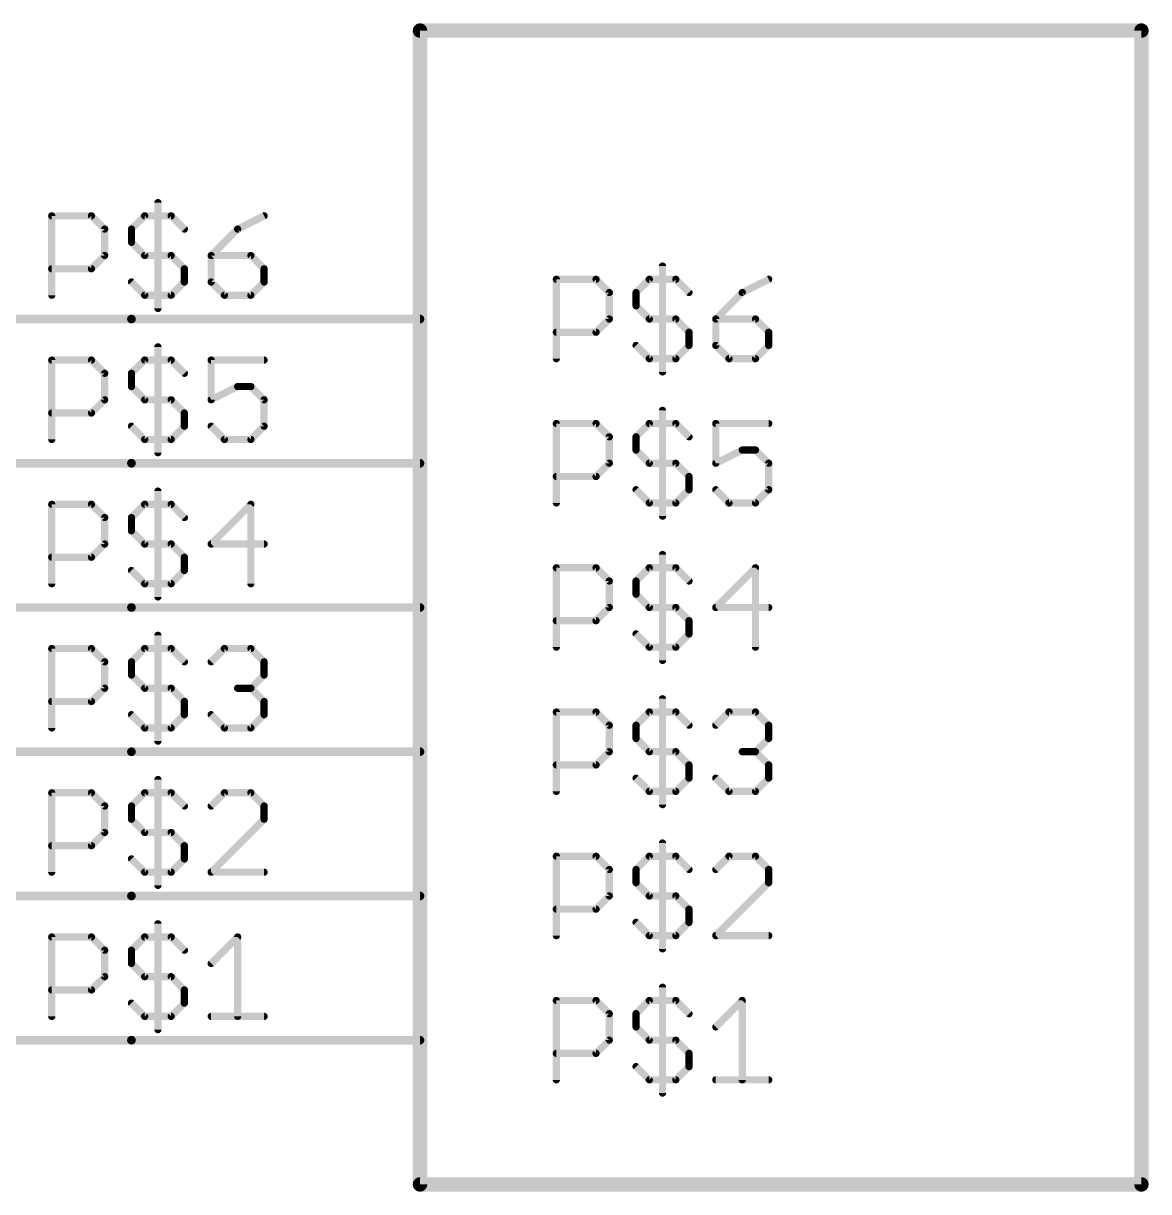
# Model space of a CAD drawing. Extents: x -31 to 132, y -11 to 79.
# Drawn here: x 112.4 to 132.21, y 45.59 to 66.17 of the extents above; entities that cross this region are included whole.
import ezdxf

# ---------------------------------------------------------------- set-up
doc = ezdxf.new("R2010")
doc.units = 0
for name, color, linetype in [('91', 82, 'CONTINUOUS'), ('94', 22, 'CONTINUOUS'), ('95', 253, 'CONTINUOUS')]:
    doc.layers.add(name, color=color, linetype=linetype)

msp = doc.modelspace()

# ---------------------------------------------------------------- linework, layer by layer
at = {"layer": '91', "const_width": 0.1524}
for points in [[(114.3, 60.96), (96.52, 60.96)], [(96.52, 58.42), (114.3, 58.42)], [(114.3, 55.88), (88.9, 55.88)], [(96.52, 53.34), (114.3, 53.34)], [(96.52, 50.8), (114.3, 50.8)], [(114.3, 48.26), (96.52, 48.26)]]:
    msp.add_lwpolyline(points, dxfattribs=at)
at = {"layer": '91', "const_width": 0.0762}
for points in [[(114.3, 60.9219, 1), (114.3, 60.9981)], [(114.3, 58.3819, 1), (114.3, 58.4581)], [(114.3, 55.8419, 1), (114.3, 55.9181)], [(114.3, 53.3019, 1), (114.3, 53.3781)], [(114.3, 50.7619, 1), (114.3, 50.8381)], [(114.3, 48.2219, 1), (114.3, 48.2981)]]:
    msp.add_lwpolyline(points, format="xyb", dxfattribs=at)
at = {"layer": '94'}
for points, const_width in [([(119.38, 45.72), (119.38, 66.04)], 0.254), ([(119.38, 66.04), (132.08, 66.04)], 0.254), ([(132.08, 66.04), (132.08, 45.72)], 0.254), ([(114.3, 60.96), (119.38, 60.96)], 0.1524), ([(114.3, 58.42), (119.38, 58.42)], 0.1524), ([(114.3, 55.88), (119.38, 55.88)], 0.1524), ([(114.3, 53.34), (119.38, 53.34)], 0.1524), ([(114.3, 50.8), (119.38, 50.8)], 0.1524), ([(114.3, 48.26), (119.38, 48.26)], 0.1524), ([(132.08, 45.72), (119.38, 45.72)], 0.254)]:
    msp.add_lwpolyline(points, dxfattribs=dict(at, const_width=const_width))
for points, const_width in [([(119.4435, 66.04, 1), (119.3165, 66.04)], 0.127), ([(119.38, 66.1035, 1), (119.38, 65.9765)], 0.127), ([(132.1435, 66.04, 1), (132.0165, 66.04)], 0.127), ([(132.08, 65.9765, 1), (132.08, 66.1035)], 0.127), ([(114.3, 60.9981, 1), (114.3, 60.9219)], 0.0762), ([(119.38, 60.9219, 1), (119.38, 60.9981)], 0.0762), ([(114.3, 58.4581, 1), (114.3, 58.3819)], 0.0762), ([(119.38, 58.3819, 1), (119.38, 58.4581)], 0.0762), ([(114.3, 55.9181, 1), (114.3, 55.8419)], 0.0762), ([(119.38, 55.8419, 1), (119.38, 55.9181)], 0.0762), ([(114.3, 53.3781, 1), (114.3, 53.3019)], 0.0762), ([(119.38, 53.3019, 1), (119.38, 53.3781)], 0.0762), ([(114.3, 50.8381, 1), (114.3, 50.7619)], 0.0762), ([(119.38, 50.7619, 1), (119.38, 50.8381)], 0.0762), ([(114.3, 48.2981, 1), (114.3, 48.2219)], 0.0762), ([(119.38, 48.2219, 1), (119.38, 48.2981)], 0.0762), ([(119.38, 45.7835, 1), (119.38, 45.6565)], 0.127), ([(119.3165, 45.72, 1), (119.4435, 45.72)], 0.127), ([(132.0165, 45.72, 1), (132.1435, 45.72)], 0.127), ([(132.08, 45.6565, 1), (132.08, 45.7835)], 0.127)]:
    msp.add_lwpolyline(points, format="xyb", dxfattribs=dict(at, const_width=const_width))
at = {"layer": '95', "const_width": 0.127}
for points in [[(114.7662, 63.0103), (114.7662, 61.1461)], [(112.8969, 61.3791), (112.8969, 62.7773)], [(112.8969, 62.7773), (113.596, 62.7773)], [(113.596, 62.7773), (113.829, 62.5443)], [(114.3001, 62.5443), (114.5332, 62.7773)], [(114.5332, 62.7773), (114.9992, 62.7773)], [(114.9992, 62.7773), (115.2323, 62.5443)], [(116.6355, 62.7773), (116.1695, 62.5443)], [(113.829, 62.5443), (113.829, 62.0782)], [(114.3001, 62.3112), (114.3001, 62.5443)], [(116.1695, 62.5443), (115.7034, 62.0782)], [(114.5332, 62.0782), (114.3001, 62.3112)], [(113.829, 62.0782), (113.596, 61.8452)], [(114.9992, 62.0782), (114.5332, 62.0782)], [(115.2323, 61.8452), (114.9992, 62.0782)], [(115.7034, 62.0782), (115.7034, 61.6121)], [(116.4025, 62.0782), (115.7034, 62.0782)], [(116.6355, 61.8452), (116.4025, 62.0782)], [(123.6496, 61.8927), (123.6496, 60.0285)], [(113.596, 61.8452), (112.8969, 61.8452)], [(115.2323, 61.6121), (115.2323, 61.8452)], [(116.6355, 61.6121), (116.6355, 61.8452)], [(121.7803, 60.2615), (121.7803, 61.6597)], [(121.7803, 61.6597), (122.4794, 61.6597)], [(122.4794, 61.6597), (122.7124, 61.4267)], [(123.1836, 61.4267), (123.4166, 61.6597)], [(123.4166, 61.6597), (123.8827, 61.6597)], [(123.8827, 61.6597), (124.1157, 61.4267)], [(125.519, 61.6597), (125.0529, 61.4267)], [(114.3001, 61.6121), (114.5332, 61.3791)], [(114.9992, 61.3791), (115.2323, 61.6121)], [(115.7034, 61.6121), (115.9365, 61.3791)], [(116.4025, 61.3791), (116.6355, 61.6121)], [(114.5332, 61.3791), (114.9992, 61.3791)], [(115.9365, 61.3791), (116.4025, 61.3791)], [(122.7124, 61.4267), (122.7124, 60.9606)], [(123.1836, 61.1936), (123.1836, 61.4267)], [(125.0529, 61.4267), (124.5869, 60.9606)], [(123.4166, 60.9606), (123.1836, 61.1936)], [(122.7124, 60.9606), (122.4794, 60.7276)], [(123.8827, 60.9606), (123.4166, 60.9606)], [(124.1157, 60.7276), (123.8827, 60.9606)], [(124.5869, 60.9606), (124.5869, 60.4945)], [(125.286, 60.9606), (124.5869, 60.9606)], [(125.519, 60.7276), (125.286, 60.9606)], [(122.4794, 60.7276), (121.7803, 60.7276)], [(124.1157, 60.4945), (124.1157, 60.7276)], [(125.519, 60.4945), (125.519, 60.7276)], [(114.7662, 60.4703), (114.7662, 58.6061)], [(123.1836, 60.4945), (123.4166, 60.2615)], [(123.8827, 60.2615), (124.1157, 60.4945)], [(124.5869, 60.4945), (124.8199, 60.2615)], [(125.286, 60.2615), (125.519, 60.4945)], [(112.8969, 58.8391), (112.8969, 60.2373)], [(112.8969, 60.2373), (113.596, 60.2373)], [(113.596, 60.2373), (113.829, 60.0043)], [(114.3001, 60.0043), (114.5332, 60.2373)], [(114.5332, 60.2373), (114.9992, 60.2373)], [(114.9992, 60.2373), (115.2323, 60.0043)], [(116.6355, 60.2373), (115.7034, 60.2373)], [(115.7034, 60.2373), (115.7034, 59.5382)], [(123.4166, 60.2615), (123.8827, 60.2615)], [(124.8199, 60.2615), (125.286, 60.2615)], [(113.829, 60.0043), (113.829, 59.5382)], [(114.3001, 59.7712), (114.3001, 60.0043)], [(114.5332, 59.5382), (114.3001, 59.7712)], [(115.7034, 59.5382), (116.1695, 59.7712)], [(116.1695, 59.7712), (116.4025, 59.7712)], [(116.4025, 59.7712), (116.6355, 59.5382)], [(113.829, 59.5382), (113.596, 59.3052)], [(114.9992, 59.5382), (114.5332, 59.5382)], [(115.2323, 59.3052), (114.9992, 59.5382)], [(116.6355, 59.5382), (116.6355, 59.0721)], [(113.596, 59.3052), (112.8969, 59.3052)], [(115.2323, 59.0721), (115.2323, 59.3052)], [(123.6496, 59.3527), (123.6496, 57.4885)], [(114.3001, 59.0721), (114.5332, 58.8391)], [(114.9992, 58.8391), (115.2323, 59.0721)], [(115.9365, 58.8391), (115.7034, 59.0721)], [(116.6355, 59.0721), (116.4025, 58.8391)], [(121.7803, 57.7215), (121.7803, 59.1197)], [(121.7803, 59.1197), (122.4794, 59.1197)], [(122.4794, 59.1197), (122.7124, 58.8867)], [(123.1836, 58.8867), (123.4166, 59.1197)], [(123.4166, 59.1197), (123.8827, 59.1197)], [(123.8827, 59.1197), (124.1157, 58.8867)], [(125.519, 59.1197), (124.5869, 59.1197)], [(124.5869, 59.1197), (124.5869, 58.4206)], [(114.5332, 58.8391), (114.9992, 58.8391)], [(116.4025, 58.8391), (115.9365, 58.8391)], [(122.7124, 58.8867), (122.7124, 58.4206)], [(123.1836, 58.6536), (123.1836, 58.8867)], [(123.4166, 58.4206), (123.1836, 58.6536)], [(124.5869, 58.4206), (125.0529, 58.6536)], [(125.0529, 58.6536), (125.286, 58.6536)], [(125.286, 58.6536), (125.519, 58.4206)], [(122.7124, 58.4206), (122.4794, 58.1876)], [(123.8827, 58.4206), (123.4166, 58.4206)], [(124.1157, 58.1876), (123.8827, 58.4206)], [(125.519, 58.4206), (125.519, 57.9545)], [(122.4794, 58.1876), (121.7803, 58.1876)], [(124.1157, 57.9545), (124.1157, 58.1876)], [(114.7662, 57.9303), (114.7662, 56.0661)], [(123.1836, 57.9545), (123.4166, 57.7215)], [(123.8827, 57.7215), (124.1157, 57.9545)], [(124.8199, 57.7215), (124.5869, 57.9545)], [(125.519, 57.9545), (125.286, 57.7215)], [(112.8969, 56.2991), (112.8969, 57.6973)], [(112.8969, 57.6973), (113.596, 57.6973)], [(113.596, 57.6973), (113.829, 57.4643)], [(114.3001, 57.4643), (114.5332, 57.6973)], [(114.5332, 57.6973), (114.9992, 57.6973)], [(114.9992, 57.6973), (115.2323, 57.4643)], [(116.4025, 57.6973), (115.7034, 56.9982)], [(116.4025, 56.2991), (116.4025, 57.6973)], [(123.4166, 57.7215), (123.8827, 57.7215)], [(125.286, 57.7215), (124.8199, 57.7215)], [(113.829, 57.4643), (113.829, 56.9982)], [(114.3001, 57.2312), (114.3001, 57.4643)], [(114.5332, 56.9982), (114.3001, 57.2312)], [(113.829, 56.9982), (113.596, 56.7652)], [(114.9992, 56.9982), (114.5332, 56.9982)], [(115.2323, 56.7652), (114.9992, 56.9982)], [(115.7034, 56.9982), (116.6355, 56.9982)], [(113.596, 56.7652), (112.8969, 56.7652)], [(115.2323, 56.5321), (115.2323, 56.7652)], [(123.6496, 56.8127), (123.6496, 54.9485)], [(114.3001, 56.5321), (114.5332, 56.2991)], [(114.9992, 56.2991), (115.2323, 56.5321)], [(121.7803, 55.1815), (121.7803, 56.5797)], [(121.7803, 56.5797), (122.4794, 56.5797)], [(122.4794, 56.5797), (122.7124, 56.3467)], [(123.1836, 56.3467), (123.4166, 56.5797)], [(123.4166, 56.5797), (123.8827, 56.5797)], [(123.8827, 56.5797), (124.1157, 56.3467)], [(125.286, 56.5797), (124.5869, 55.8806)], [(125.286, 55.1815), (125.286, 56.5797)], [(122.7124, 56.3467), (122.7124, 55.8806)], [(123.1836, 56.1136), (123.1836, 56.3467)], [(114.5332, 56.2991), (114.9992, 56.2991)], [(123.4166, 55.8806), (123.1836, 56.1136)], [(122.7124, 55.8806), (122.4794, 55.6476)], [(123.8827, 55.8806), (123.4166, 55.8806)], [(124.1157, 55.6476), (123.8827, 55.8806)], [(124.5869, 55.8806), (125.519, 55.8806)], [(122.4794, 55.6476), (121.7803, 55.6476)], [(124.1157, 55.4145), (124.1157, 55.6476)], [(114.7662, 55.3903), (114.7662, 53.5261)], [(123.1836, 55.4145), (123.4166, 55.1815)], [(123.8827, 55.1815), (124.1157, 55.4145)], [(112.8969, 53.7591), (112.8969, 55.1573)], [(112.8969, 55.1573), (113.596, 55.1573)], [(113.596, 55.1573), (113.829, 54.9243)], [(114.3001, 54.9243), (114.5332, 55.1573)], [(114.5332, 55.1573), (114.9992, 55.1573)], [(114.9992, 55.1573), (115.2323, 54.9243)], [(115.7034, 54.9243), (115.9365, 55.1573)], [(115.9365, 55.1573), (116.4025, 55.1573)], [(116.4025, 55.1573), (116.6355, 54.9243)], [(123.4166, 55.1815), (123.8827, 55.1815)], [(113.829, 54.9243), (113.829, 54.4582)], [(114.3001, 54.6912), (114.3001, 54.9243)], [(116.6355, 54.9243), (116.6355, 54.6912)], [(114.5332, 54.4582), (114.3001, 54.6912)], [(116.6355, 54.6912), (116.4025, 54.4582)], [(113.829, 54.4582), (113.596, 54.2252)], [(114.9992, 54.4582), (114.5332, 54.4582)], [(115.2323, 54.2252), (114.9992, 54.4582)], [(116.4025, 54.4582), (116.1695, 54.4582)], [(116.4025, 54.4582), (116.6355, 54.2252)], [(123.6496, 54.2727), (123.6496, 52.4085)], [(113.596, 54.2252), (112.8969, 54.2252)], [(115.2323, 53.9921), (115.2323, 54.2252)], [(116.6355, 54.2252), (116.6355, 53.9921)], [(114.3001, 53.9921), (114.5332, 53.7591)], [(114.9992, 53.7591), (115.2323, 53.9921)], [(115.9365, 53.7591), (115.7034, 53.9921)], [(116.6355, 53.9921), (116.4025, 53.7591)], [(121.7803, 52.6415), (121.7803, 54.0397)], [(121.7803, 54.0397), (122.4794, 54.0397)], [(122.4794, 54.0397), (122.7124, 53.8067)], [(123.1836, 53.8067), (123.4166, 54.0397)], [(123.4166, 54.0397), (123.8827, 54.0397)], [(123.8827, 54.0397), (124.1157, 53.8067)], [(124.5869, 53.8067), (124.8199, 54.0397)], [(124.8199, 54.0397), (125.286, 54.0397)], [(125.286, 54.0397), (125.519, 53.8067)], [(114.5332, 53.7591), (114.9992, 53.7591)], [(116.4025, 53.7591), (115.9365, 53.7591)], [(122.7124, 53.8067), (122.7124, 53.3406)], [(123.1836, 53.5736), (123.1836, 53.8067)], [(125.519, 53.8067), (125.519, 53.5736)], [(123.4166, 53.3406), (123.1836, 53.5736)], [(125.519, 53.5736), (125.286, 53.3406)], [(122.7124, 53.3406), (122.4794, 53.1076)], [(123.8827, 53.3406), (123.4166, 53.3406)], [(124.1157, 53.1076), (123.8827, 53.3406)], [(125.286, 53.3406), (125.0529, 53.3406)], [(125.286, 53.3406), (125.519, 53.1076)], [(122.4794, 53.1076), (121.7803, 53.1076)], [(124.1157, 52.8745), (124.1157, 53.1076)], [(125.519, 53.1076), (125.519, 52.8745)], [(114.7662, 52.8503), (114.7662, 50.9861)], [(123.1836, 52.8745), (123.4166, 52.6415)], [(123.8827, 52.6415), (124.1157, 52.8745)], [(124.8199, 52.6415), (124.5869, 52.8745)], [(125.519, 52.8745), (125.286, 52.6415)], [(112.8969, 51.2191), (112.8969, 52.6173)], [(112.8969, 52.6173), (113.596, 52.6173)], [(113.596, 52.6173), (113.829, 52.3843)], [(114.3001, 52.3843), (114.5332, 52.6173)], [(114.5332, 52.6173), (114.9992, 52.6173)], [(114.9992, 52.6173), (115.2323, 52.3843)], [(115.9365, 52.6173), (115.7034, 52.3843)], [(116.4025, 52.6173), (115.9365, 52.6173)], [(116.6355, 52.3843), (116.4025, 52.6173)], [(123.4166, 52.6415), (123.8827, 52.6415)], [(125.286, 52.6415), (124.8199, 52.6415)], [(113.829, 52.3843), (113.829, 51.9182)], [(114.3001, 52.1512), (114.3001, 52.3843)], [(116.6355, 52.1512), (116.6355, 52.3843)], [(114.5332, 51.9182), (114.3001, 52.1512)], [(115.7034, 51.2191), (116.6355, 52.1512)], [(113.829, 51.9182), (113.596, 51.6852)], [(114.9992, 51.9182), (114.5332, 51.9182)], [(115.2323, 51.6852), (114.9992, 51.9182)], [(113.596, 51.6852), (112.8969, 51.6852)], [(115.2323, 51.4521), (115.2323, 51.6852)], [(123.6496, 51.7327), (123.6496, 49.8685)], [(114.3001, 51.4521), (114.5332, 51.2191)], [(114.9992, 51.2191), (115.2323, 51.4521)], [(121.7803, 50.1015), (121.7803, 51.4997)], [(121.7803, 51.4997), (122.4794, 51.4997)], [(122.4794, 51.4997), (122.7124, 51.2667)], [(123.1836, 51.2667), (123.4166, 51.4997)], [(123.4166, 51.4997), (123.8827, 51.4997)], [(123.8827, 51.4997), (124.1157, 51.2667)], [(124.8199, 51.4997), (124.5869, 51.2667)], [(125.286, 51.4997), (124.8199, 51.4997)], [(125.519, 51.2667), (125.286, 51.4997)], [(114.5332, 51.2191), (114.9992, 51.2191)], [(116.6355, 51.2191), (115.7034, 51.2191)], [(122.7124, 51.2667), (122.7124, 50.8006)], [(123.1836, 51.0336), (123.1836, 51.2667)], [(125.519, 51.0336), (125.519, 51.2667)], [(123.4166, 50.8006), (123.1836, 51.0336)], [(124.5869, 50.1015), (125.519, 51.0336)], [(122.7124, 50.8006), (122.4794, 50.5676)], [(123.8827, 50.8006), (123.4166, 50.8006)], [(124.1157, 50.5676), (123.8827, 50.8006)], [(122.4794, 50.5676), (121.7803, 50.5676)], [(124.1157, 50.3345), (124.1157, 50.5676)], [(114.7662, 50.3103), (114.7662, 48.4461)], [(123.1836, 50.3345), (123.4166, 50.1015)], [(123.8827, 50.1015), (124.1157, 50.3345)], [(112.8969, 48.6791), (112.8969, 50.0773)], [(112.8969, 50.0773), (113.596, 50.0773)], [(113.596, 50.0773), (113.829, 49.8443)], [(114.3001, 49.8443), (114.5332, 50.0773)], [(114.5332, 50.0773), (114.9992, 50.0773)], [(114.9992, 50.0773), (115.2323, 49.8443)], [(115.7034, 49.6112), (116.1695, 50.0773)], [(116.1695, 50.0773), (116.1695, 48.6791)], [(123.4166, 50.1015), (123.8827, 50.1015)], [(125.519, 50.1015), (124.5869, 50.1015)], [(113.829, 49.8443), (113.829, 49.3782)], [(114.3001, 49.6112), (114.3001, 49.8443)], [(114.5332, 49.3782), (114.3001, 49.6112)], [(113.829, 49.3782), (113.596, 49.1452)], [(114.9992, 49.3782), (114.5332, 49.3782)], [(115.2323, 49.1452), (114.9992, 49.3782)], [(113.596, 49.1452), (112.8969, 49.1452)], [(115.2323, 48.9121), (115.2323, 49.1452)], [(123.6496, 49.1927), (123.6496, 47.3285)], [(114.3001, 48.9121), (114.5332, 48.6791)], [(114.9992, 48.6791), (115.2323, 48.9121)], [(121.7803, 47.5615), (121.7803, 48.9597)], [(121.7803, 48.9597), (122.4794, 48.9597)], [(122.4794, 48.9597), (122.7124, 48.7267)], [(123.1836, 48.7267), (123.4166, 48.9597)], [(123.4166, 48.9597), (123.8827, 48.9597)], [(123.8827, 48.9597), (124.1157, 48.7267)], [(124.5869, 48.4936), (125.0529, 48.9597)], [(125.0529, 48.9597), (125.0529, 47.5615)], [(122.7124, 48.7267), (122.7124, 48.2606)], [(123.1836, 48.4936), (123.1836, 48.7267)], [(114.5332, 48.6791), (114.9992, 48.6791)], [(115.7034, 48.6791), (116.6355, 48.6791)], [(123.4166, 48.2606), (123.1836, 48.4936)], [(122.7124, 48.2606), (122.4794, 48.0276)], [(123.8827, 48.2606), (123.4166, 48.2606)], [(124.1157, 48.0276), (123.8827, 48.2606)], [(122.4794, 48.0276), (121.7803, 48.0276)], [(124.1157, 47.7945), (124.1157, 48.0276)], [(123.1836, 47.7945), (123.4166, 47.5615)], [(123.8827, 47.5615), (124.1157, 47.7945)], [(123.4166, 47.5615), (123.8827, 47.5615)], [(124.5869, 47.5615), (125.519, 47.5615)]]:
    msp.add_lwpolyline(points, dxfattribs=at)
at = {"layer": '95', "const_width": 0.0635}
for points in [[(114.798, 63.0103, 1), (114.7345, 63.0103)], [(112.9286, 62.7773, 1), (112.8651, 62.7773)], [(112.8969, 62.809, 1), (112.8969, 62.7455)], [(113.6184, 62.7997, 1), (113.5735, 62.7548)], [(113.596, 62.7455, 1), (113.596, 62.809)], [(114.5332, 62.809, 1), (114.5332, 62.7455)], [(114.5556, 62.7548, 1), (114.5107, 62.7997)], [(115.0217, 62.7997, 1), (114.9768, 62.7548)], [(114.9992, 62.7455, 1), (114.9992, 62.809)], [(116.6497, 62.7489, 1), (116.6213, 62.8057)], [(113.8607, 62.5443, 1), (113.7972, 62.5443)], [(113.8065, 62.5218, 1), (113.8514, 62.5667)], [(114.3319, 62.5443, 1), (114.2684, 62.5443)], [(114.2777, 62.5667, 1), (114.3226, 62.5218)], [(115.2098, 62.5218, 1), (115.2547, 62.5667)], [(116.1553, 62.5727, 1), (116.1837, 62.5159)], [(116.1919, 62.5218, 1), (116.147, 62.5667)], [(114.2684, 62.3112, 1), (114.3319, 62.3112)], [(114.3226, 62.3337, 1), (114.2777, 62.2888)], [(113.8514, 62.0557, 1), (113.8065, 62.1006)], [(114.5332, 62.1099, 1), (114.5332, 62.0464)], [(115.0217, 62.1006, 1), (114.9768, 62.0557)], [(114.9992, 62.0464, 1), (114.9992, 62.1099)], [(115.7352, 62.0782, 1), (115.6717, 62.0782)], [(115.7034, 62.1099, 1), (115.7034, 62.0464)], [(116.425, 62.1006, 1), (116.3801, 62.0557)], [(116.4025, 62.0464, 1), (116.4025, 62.1099)], [(113.7972, 62.0782, 1), (113.8607, 62.0782)], [(114.5107, 62.0557, 1), (114.5556, 62.1006)], [(115.681, 62.1006, 1), (115.7259, 62.0557)], [(123.6814, 61.8927, 1), (123.6179, 61.8927)], [(112.8969, 61.8769, 1), (112.8969, 61.8134)], [(113.5735, 61.8676, 1), (113.6184, 61.8227)], [(113.596, 61.8134, 1), (113.596, 61.8769)], [(115.264, 61.8452, 1), (115.2005, 61.8452)], [(115.2098, 61.8227, 1), (115.2547, 61.8676)], [(116.6673, 61.8452, 1), (116.6038, 61.8452)], [(116.6131, 61.8227, 1), (116.658, 61.8676)], [(121.8121, 61.6597, 1), (121.7486, 61.6597)], [(121.7803, 61.6914, 1), (121.7803, 61.6279)], [(122.5018, 61.6821, 1), (122.4569, 61.6372)], [(122.4794, 61.6279, 1), (122.4794, 61.6914)], [(123.4166, 61.6914, 1), (123.4166, 61.6279)], [(123.4391, 61.6372, 1), (123.3942, 61.6821)], [(123.9051, 61.6821, 1), (123.8602, 61.6372)], [(123.8827, 61.6279, 1), (123.8827, 61.6914)], [(125.5332, 61.6313, 1), (125.5048, 61.6881)], [(114.3226, 61.6346, 1), (114.2777, 61.5897)], [(115.2005, 61.6121, 1), (115.264, 61.6121)], [(115.2547, 61.5897, 1), (115.2098, 61.6346)], [(115.6717, 61.6121, 1), (115.7352, 61.6121)], [(115.7259, 61.6346, 1), (115.681, 61.5897)], [(116.6038, 61.6121, 1), (116.6673, 61.6121)], [(116.658, 61.5897, 1), (116.6131, 61.6346)], [(112.8651, 61.3791, 1), (112.9286, 61.3791)], [(114.5332, 61.4109, 1), (114.5332, 61.3473)], [(114.5107, 61.3566, 1), (114.5556, 61.4016)], [(114.9768, 61.4016, 1), (115.0217, 61.3566)], [(114.9992, 61.3473, 1), (114.9992, 61.4109)], [(115.9365, 61.4109, 1), (115.9365, 61.3473)], [(115.914, 61.3566, 1), (115.9589, 61.4016)], [(116.3801, 61.4016, 1), (116.425, 61.3566)], [(116.4025, 61.3473, 1), (116.4025, 61.4109)], [(122.7442, 61.4267, 1), (122.6807, 61.4267)], [(122.69, 61.4042, 1), (122.7349, 61.4491)], [(123.2153, 61.4267, 1), (123.1518, 61.4267)], [(123.1611, 61.4491, 1), (123.206, 61.4042)], [(124.0933, 61.4042, 1), (124.1382, 61.4491)], [(125.0387, 61.4551, 1), (125.0671, 61.3983)], [(125.0754, 61.4042, 1), (125.0305, 61.4491)], [(114.7345, 61.1461, 1), (114.798, 61.1461)], [(123.1518, 61.1936, 1), (123.2153, 61.1936)], [(123.206, 61.2161, 1), (123.1611, 61.1712)], [(122.6807, 60.9606, 1), (122.7442, 60.9606)], [(122.7349, 60.9381, 1), (122.69, 60.983)], [(123.4166, 60.9923, 1), (123.4166, 60.9288)], [(123.3942, 60.9381, 1), (123.4391, 60.983)], [(123.9051, 60.983, 1), (123.8602, 60.9381)], [(123.8827, 60.9288, 1), (123.8827, 60.9923)], [(124.6186, 60.9606, 1), (124.5551, 60.9606)], [(124.5869, 60.9923, 1), (124.5869, 60.9288)], [(124.5644, 60.983, 1), (124.6093, 60.9381)], [(125.3084, 60.983, 1), (125.2635, 60.9381)], [(125.286, 60.9288, 1), (125.286, 60.9923)], [(121.7803, 60.7593, 1), (121.7803, 60.6958)], [(122.4569, 60.75, 1), (122.5018, 60.7051)], [(122.4794, 60.6958, 1), (122.4794, 60.7593)], [(124.1475, 60.7276, 1), (124.084, 60.7276)], [(124.0933, 60.7051, 1), (124.1382, 60.75)], [(125.5507, 60.7276, 1), (125.4872, 60.7276)], [(125.4965, 60.7051, 1), (125.5414, 60.75)], [(114.798, 60.4703, 1), (114.7345, 60.4703)], [(123.206, 60.517, 1), (123.1611, 60.4721)], [(124.084, 60.4945, 1), (124.1475, 60.4945)], [(124.1382, 60.4721, 1), (124.0933, 60.517)], [(124.5551, 60.4945, 1), (124.6186, 60.4945)], [(124.6093, 60.517, 1), (124.5644, 60.4721)], [(125.4872, 60.4945, 1), (125.5507, 60.4945)], [(125.5414, 60.4721, 1), (125.4965, 60.517)], [(112.9286, 60.2373, 1), (112.8651, 60.2373)], [(112.8969, 60.269, 1), (112.8969, 60.2055)], [(113.6184, 60.2597, 1), (113.5735, 60.2148)], [(113.596, 60.2055, 1), (113.596, 60.269)], [(114.5332, 60.269, 1), (114.5332, 60.2055)], [(114.5556, 60.2148, 1), (114.5107, 60.2597)], [(115.0217, 60.2597, 1), (114.9768, 60.2148)], [(114.9992, 60.2055, 1), (114.9992, 60.269)], [(115.7034, 60.269, 1), (115.7034, 60.2055)], [(115.7352, 60.2373, 1), (115.6717, 60.2373)], [(116.6355, 60.2055, 1), (116.6355, 60.269)], [(121.7486, 60.2615, 1), (121.8121, 60.2615)], [(123.4166, 60.2933, 1), (123.4166, 60.2298)], [(123.3942, 60.239, 1), (123.4391, 60.284)], [(123.8602, 60.284, 1), (123.9051, 60.239)], [(123.8827, 60.2298, 1), (123.8827, 60.2933)], [(124.8199, 60.2933, 1), (124.8199, 60.2298)], [(124.7974, 60.239, 1), (124.8423, 60.284)], [(125.2635, 60.284, 1), (125.3084, 60.239)], [(125.286, 60.2298, 1), (125.286, 60.2933)], [(113.8607, 60.0043, 1), (113.7972, 60.0043)], [(113.8065, 59.9818, 1), (113.8514, 60.0267)], [(114.3319, 60.0043, 1), (114.2684, 60.0043)], [(114.2777, 60.0267, 1), (114.3226, 59.9818)], [(115.2098, 59.9818, 1), (115.2547, 60.0267)], [(123.6179, 60.0285, 1), (123.6814, 60.0285)], [(114.2684, 59.7712, 1), (114.3319, 59.7712)], [(114.3226, 59.7937, 1), (114.2777, 59.7488)], [(116.1695, 59.803, 1), (116.1695, 59.7395)], [(116.1837, 59.7428, 1), (116.1553, 59.7996)], [(116.425, 59.7937, 1), (116.3801, 59.7488)], [(116.4025, 59.7395, 1), (116.4025, 59.803)], [(113.7972, 59.5382, 1), (113.8607, 59.5382)], [(113.8514, 59.5157, 1), (113.8065, 59.5606)], [(114.5332, 59.5699, 1), (114.5332, 59.5064)], [(114.5107, 59.5157, 1), (114.5556, 59.5606)], [(115.0217, 59.5606, 1), (114.9768, 59.5157)], [(114.9992, 59.5064, 1), (114.9992, 59.5699)], [(115.6892, 59.5666, 1), (115.7176, 59.5098)], [(115.6717, 59.5382, 1), (115.7352, 59.5382)], [(116.6673, 59.5382, 1), (116.6038, 59.5382)], [(116.6131, 59.5157, 1), (116.658, 59.5606)], [(112.8969, 59.3369, 1), (112.8969, 59.2734)], [(113.5735, 59.3276, 1), (113.6184, 59.2827)], [(113.596, 59.2734, 1), (113.596, 59.3369)], [(115.264, 59.3052, 1), (115.2005, 59.3052)], [(115.2098, 59.2827, 1), (115.2547, 59.3276)], [(123.6814, 59.3527, 1), (123.6179, 59.3527)], [(114.3226, 59.0946, 1), (114.2777, 59.0497)], [(115.2005, 59.0721, 1), (115.264, 59.0721)], [(115.2547, 59.0497, 1), (115.2098, 59.0946)], [(115.7259, 59.0946, 1), (115.681, 59.0497)], [(116.6038, 59.0721, 1), (116.6673, 59.0721)], [(116.658, 59.0497, 1), (116.6131, 59.0946)], [(121.8121, 59.1197, 1), (121.7486, 59.1197)], [(121.7803, 59.1514, 1), (121.7803, 59.0879)], [(122.5018, 59.1421, 1), (122.4569, 59.0972)], [(122.4794, 59.0879, 1), (122.4794, 59.1514)], [(123.4166, 59.1514, 1), (123.4166, 59.0879)], [(123.4391, 59.0972, 1), (123.3942, 59.1421)], [(123.9051, 59.1421, 1), (123.8602, 59.0972)], [(123.8827, 59.0879, 1), (123.8827, 59.1514)], [(124.6186, 59.1197, 1), (124.5551, 59.1197)], [(124.5869, 59.1514, 1), (124.5869, 59.0879)], [(125.519, 59.0879, 1), (125.519, 59.1514)], [(112.8651, 58.8391, 1), (112.9286, 58.8391)], [(114.5332, 58.8709, 1), (114.5332, 58.8073)], [(114.5107, 58.8166, 1), (114.5556, 58.8616)], [(114.9768, 58.8616, 1), (115.0217, 58.8166)], [(114.9992, 58.8073, 1), (114.9992, 58.8709)], [(115.9365, 58.8709, 1), (115.9365, 58.8073)], [(115.914, 58.8166, 1), (115.9589, 58.8616)], [(116.3801, 58.8616, 1), (116.425, 58.8166)], [(116.4025, 58.8073, 1), (116.4025, 58.8709)], [(122.7442, 58.8867, 1), (122.6807, 58.8867)], [(122.69, 58.8642, 1), (122.7349, 58.9091)], [(123.2153, 58.8867, 1), (123.1518, 58.8867)], [(123.1611, 58.9091, 1), (123.206, 58.8642)], [(124.0933, 58.8642, 1), (124.1382, 58.9091)], [(114.7345, 58.6061, 1), (114.798, 58.6061)], [(123.1518, 58.6536, 1), (123.2153, 58.6536)], [(123.206, 58.6761, 1), (123.1611, 58.6312)], [(125.0529, 58.6854, 1), (125.0529, 58.6219)], [(125.0671, 58.6252, 1), (125.0387, 58.682)], [(125.3084, 58.6761, 1), (125.2635, 58.6312)], [(125.286, 58.6219, 1), (125.286, 58.6854)], [(122.6807, 58.4206, 1), (122.7442, 58.4206)], [(122.7349, 58.3981, 1), (122.69, 58.443)], [(123.4166, 58.4523, 1), (123.4166, 58.3888)], [(123.3942, 58.3981, 1), (123.4391, 58.443)], [(123.9051, 58.443, 1), (123.8602, 58.3981)], [(123.8827, 58.3888, 1), (123.8827, 58.4523)], [(124.5551, 58.4206, 1), (124.6186, 58.4206)], [(124.5727, 58.449, 1), (124.6011, 58.3922)], [(125.5507, 58.4206, 1), (125.4872, 58.4206)], [(125.4965, 58.3981, 1), (125.5414, 58.443)], [(121.7803, 58.2193, 1), (121.7803, 58.1558)], [(122.4569, 58.21, 1), (122.5018, 58.1651)], [(122.4794, 58.1558, 1), (122.4794, 58.2193)], [(124.1475, 58.1876, 1), (124.084, 58.1876)], [(124.0933, 58.1651, 1), (124.1382, 58.21)], [(114.798, 57.9303, 1), (114.7345, 57.9303)], [(123.206, 57.977, 1), (123.1611, 57.9321)], [(124.084, 57.9545, 1), (124.1475, 57.9545)], [(124.1382, 57.9321, 1), (124.0933, 57.977)], [(124.6093, 57.977, 1), (124.5644, 57.9321)], [(125.4872, 57.9545, 1), (125.5507, 57.9545)], [(125.5414, 57.9321, 1), (125.4965, 57.977)], [(112.9286, 57.6973, 1), (112.8651, 57.6973)], [(112.8969, 57.729, 1), (112.8969, 57.6655)], [(113.6184, 57.7197, 1), (113.5735, 57.6748)], [(113.596, 57.6655, 1), (113.596, 57.729)], [(114.5332, 57.729, 1), (114.5332, 57.6655)], [(114.5556, 57.6748, 1), (114.5107, 57.7197)], [(115.0217, 57.7197, 1), (114.9768, 57.6748)], [(114.9992, 57.6655, 1), (114.9992, 57.729)], [(116.4343, 57.6973, 1), (116.3708, 57.6973)], [(116.425, 57.6748, 1), (116.3801, 57.7197)], [(121.7486, 57.7215, 1), (121.8121, 57.7215)], [(123.4166, 57.7533, 1), (123.4166, 57.6898)], [(123.3942, 57.699, 1), (123.4391, 57.744)], [(123.8602, 57.744, 1), (123.9051, 57.699)], [(123.8827, 57.6898, 1), (123.8827, 57.7533)], [(124.8199, 57.7533, 1), (124.8199, 57.6898)], [(124.7974, 57.699, 1), (124.8423, 57.744)], [(125.2635, 57.744, 1), (125.3084, 57.699)], [(125.286, 57.6898, 1), (125.286, 57.7533)], [(113.8607, 57.4643, 1), (113.7972, 57.4643)], [(113.8065, 57.4418, 1), (113.8514, 57.4867)], [(114.3319, 57.4643, 1), (114.2684, 57.4643)], [(114.2777, 57.4867, 1), (114.3226, 57.4418)], [(115.2098, 57.4418, 1), (115.2547, 57.4867)], [(123.6179, 57.4885, 1), (123.6814, 57.4885)], [(114.2684, 57.2312, 1), (114.3319, 57.2312)], [(114.3226, 57.2537, 1), (114.2777, 57.2088)], [(113.7972, 56.9982, 1), (113.8607, 56.9982)], [(113.8514, 56.9757, 1), (113.8065, 57.0206)], [(114.5332, 57.0299, 1), (114.5332, 56.9664)], [(114.5107, 56.9757, 1), (114.5556, 57.0206)], [(115.0217, 57.0206, 1), (114.9768, 56.9757)], [(114.9992, 56.9664, 1), (114.9992, 57.0299)], [(115.7034, 57.0299, 1), (115.7034, 56.9664)], [(115.681, 57.0206, 1), (115.7259, 56.9757)], [(116.6355, 56.9664, 1), (116.6355, 57.0299)], [(112.8969, 56.7969, 1), (112.8969, 56.7334)], [(113.5735, 56.7876, 1), (113.6184, 56.7427)], [(113.596, 56.7334, 1), (113.596, 56.7969)], [(115.264, 56.7652, 1), (115.2005, 56.7652)], [(115.2098, 56.7427, 1), (115.2547, 56.7876)], [(123.6814, 56.8127, 1), (123.6179, 56.8127)], [(114.3226, 56.5546, 1), (114.2777, 56.5097)], [(115.2547, 56.5097, 1), (115.2098, 56.5546)], [(121.8121, 56.5797, 1), (121.7486, 56.5797)], [(121.7803, 56.6114, 1), (121.7803, 56.5479)], [(122.5018, 56.6021, 1), (122.4569, 56.5572)], [(122.4794, 56.5479, 1), (122.4794, 56.6114)], [(123.4166, 56.6114, 1), (123.4166, 56.5479)], [(123.4391, 56.5572, 1), (123.3942, 56.6021)], [(123.9051, 56.6021, 1), (123.8602, 56.5572)], [(123.8827, 56.5479, 1), (123.8827, 56.6114)], [(125.3177, 56.5797, 1), (125.2542, 56.5797)], [(125.3084, 56.5572, 1), (125.2635, 56.6021)], [(115.2005, 56.5321, 1), (115.264, 56.5321)], [(122.7442, 56.3467, 1), (122.6807, 56.3467)], [(122.69, 56.3242, 1), (122.7349, 56.3691)], [(123.2153, 56.3467, 1), (123.1518, 56.3467)], [(123.1611, 56.3691, 1), (123.206, 56.3242)], [(124.0933, 56.3242, 1), (124.1382, 56.3691)], [(112.8651, 56.2991, 1), (112.9286, 56.2991)], [(114.5332, 56.3309, 1), (114.5332, 56.2674)], [(114.5107, 56.2766, 1), (114.5556, 56.3216)], [(114.9768, 56.3216, 1), (115.0217, 56.2766)], [(114.9992, 56.2674, 1), (114.9992, 56.3309)], [(116.3708, 56.2991, 1), (116.4343, 56.2991)], [(123.206, 56.1361, 1), (123.1611, 56.0912)], [(114.7345, 56.0661, 1), (114.798, 56.0661)], [(123.1518, 56.1136, 1), (123.2153, 56.1136)], [(122.6807, 55.8806, 1), (122.7442, 55.8806)], [(122.7349, 55.8581, 1), (122.69, 55.903)], [(123.4166, 55.9123, 1), (123.4166, 55.8488)], [(123.3942, 55.8581, 1), (123.4391, 55.903)], [(123.9051, 55.903, 1), (123.8602, 55.8581)], [(123.8827, 55.8488, 1), (123.8827, 55.9123)], [(124.5869, 55.9123, 1), (124.5869, 55.8488)], [(124.5644, 55.903, 1), (124.6093, 55.8581)], [(125.519, 55.8488, 1), (125.519, 55.9123)], [(121.7803, 55.6793, 1), (121.7803, 55.6158)], [(122.4569, 55.67, 1), (122.5018, 55.6251)], [(122.4794, 55.6158, 1), (122.4794, 55.6793)], [(124.1475, 55.6476, 1), (124.084, 55.6476)], [(124.0933, 55.6251, 1), (124.1382, 55.67)], [(114.798, 55.3903, 1), (114.7345, 55.3903)], [(123.206, 55.437, 1), (123.1611, 55.3921)], [(124.084, 55.4145, 1), (124.1475, 55.4145)], [(124.1382, 55.3921, 1), (124.0933, 55.437)], [(112.9286, 55.1573, 1), (112.8651, 55.1573)], [(112.8969, 55.189, 1), (112.8969, 55.1255)], [(113.6184, 55.1797, 1), (113.5735, 55.1348)], [(113.596, 55.1255, 1), (113.596, 55.189)], [(114.5332, 55.189, 1), (114.5332, 55.1255)], [(114.5556, 55.1348, 1), (114.5107, 55.1797)], [(115.0217, 55.1797, 1), (114.9768, 55.1348)], [(114.9992, 55.1255, 1), (114.9992, 55.189)], [(115.9365, 55.189, 1), (115.9365, 55.1255)], [(115.9589, 55.1348, 1), (115.914, 55.1797)], [(116.425, 55.1797, 1), (116.3801, 55.1348)], [(116.4025, 55.1255, 1), (116.4025, 55.189)], [(121.7486, 55.1815, 1), (121.8121, 55.1815)], [(123.4166, 55.2133, 1), (123.4166, 55.1497)], [(123.3942, 55.159, 1), (123.4391, 55.204)], [(123.8602, 55.204, 1), (123.9051, 55.159)], [(123.8827, 55.1497, 1), (123.8827, 55.2133)], [(125.2542, 55.1815, 1), (125.3177, 55.1815)], [(113.8607, 54.9243, 1), (113.7972, 54.9243)], [(113.8065, 54.9018, 1), (113.8514, 54.9467)], [(114.3319, 54.9243, 1), (114.2684, 54.9243)], [(114.2777, 54.9467, 1), (114.3226, 54.9018)], [(115.2098, 54.9018, 1), (115.2547, 54.9467)], [(115.681, 54.9467, 1), (115.7259, 54.9018)], [(116.6673, 54.9243, 1), (116.6038, 54.9243)], [(116.6131, 54.9018, 1), (116.658, 54.9467)], [(123.6179, 54.9485, 1), (123.6814, 54.9485)], [(114.3226, 54.7137, 1), (114.2777, 54.6688)], [(116.658, 54.6688, 1), (116.6131, 54.7137)], [(113.8514, 54.4357, 1), (113.8065, 54.4806)], [(114.2684, 54.6912, 1), (114.3319, 54.6912)], [(114.5332, 54.4899, 1), (114.5332, 54.4264)], [(115.0217, 54.4806, 1), (114.9768, 54.4357)], [(114.9992, 54.4264, 1), (114.9992, 54.4899)], [(116.1695, 54.4899, 1), (116.1695, 54.4264)], [(116.425, 54.4806, 1), (116.3801, 54.4357)], [(116.4025, 54.4264, 1), (116.4025, 54.4899)], [(116.6038, 54.6912, 1), (116.6673, 54.6912)], [(113.7972, 54.4582, 1), (113.8607, 54.4582)], [(114.5107, 54.4357, 1), (114.5556, 54.4806)], [(116.3801, 54.4806, 1), (116.425, 54.4357)], [(123.6814, 54.2727, 1), (123.6179, 54.2727)], [(112.8969, 54.2569, 1), (112.8969, 54.1934)], [(113.5735, 54.2476, 1), (113.6184, 54.2027)], [(113.596, 54.1934, 1), (113.596, 54.2569)], [(115.264, 54.2252, 1), (115.2005, 54.2252)], [(115.2098, 54.2027, 1), (115.2547, 54.2476)], [(116.6673, 54.2252, 1), (116.6038, 54.2252)], [(116.6131, 54.2027, 1), (116.658, 54.2476)], [(114.3226, 54.0146, 1), (114.2777, 53.9697)], [(115.2005, 53.9921, 1), (115.264, 53.9921)], [(115.2547, 53.9697, 1), (115.2098, 54.0146)], [(115.7259, 54.0146, 1), (115.681, 53.9697)], [(116.6038, 53.9921, 1), (116.6673, 53.9921)], [(116.658, 53.9697, 1), (116.6131, 54.0146)], [(121.8121, 54.0397, 1), (121.7486, 54.0397)], [(121.7803, 54.0714, 1), (121.7803, 54.0079)], [(122.5018, 54.0621, 1), (122.4569, 54.0172)], [(122.4794, 54.0079, 1), (122.4794, 54.0714)], [(123.4166, 54.0714, 1), (123.4166, 54.0079)], [(123.4391, 54.0172, 1), (123.3942, 54.0621)], [(123.9051, 54.0621, 1), (123.8602, 54.0172)], [(123.8827, 54.0079, 1), (123.8827, 54.0714)], [(124.8199, 54.0714, 1), (124.8199, 54.0079)], [(124.8423, 54.0172, 1), (124.7974, 54.0621)], [(125.3084, 54.0621, 1), (125.2635, 54.0172)], [(125.286, 54.0079, 1), (125.286, 54.0714)], [(112.8651, 53.7591, 1), (112.9286, 53.7591)], [(114.5332, 53.7909, 1), (114.5332, 53.7274)], [(114.5107, 53.7366, 1), (114.5556, 53.7816)], [(114.9768, 53.7816, 1), (115.0217, 53.7366)], [(114.9992, 53.7274, 1), (114.9992, 53.7909)], [(115.9365, 53.7909, 1), (115.9365, 53.7274)], [(115.914, 53.7366, 1), (115.9589, 53.7816)], [(116.3801, 53.7816, 1), (116.425, 53.7366)], [(116.4025, 53.7274, 1), (116.4025, 53.7909)], [(122.7442, 53.8067, 1), (122.6807, 53.8067)], [(122.69, 53.7842, 1), (122.7349, 53.8291)], [(123.2153, 53.8067, 1), (123.1518, 53.8067)], [(123.1611, 53.8291, 1), (123.206, 53.7842)], [(124.0933, 53.7842, 1), (124.1382, 53.8291)], [(124.5644, 53.8291, 1), (124.6093, 53.7842)], [(125.5507, 53.8067, 1), (125.4872, 53.8067)], [(125.4965, 53.7842, 1), (125.5414, 53.8291)], [(114.7345, 53.5261, 1), (114.798, 53.5261)], [(123.1518, 53.5736, 1), (123.2153, 53.5736)], [(123.206, 53.5961, 1), (123.1611, 53.5512)], [(125.4872, 53.5736, 1), (125.5507, 53.5736)], [(125.5414, 53.5512, 1), (125.4965, 53.5961)], [(122.6807, 53.3406, 1), (122.7442, 53.3406)], [(122.7349, 53.3181, 1), (122.69, 53.363)], [(123.4166, 53.3723, 1), (123.4166, 53.3088)], [(123.3942, 53.3181, 1), (123.4391, 53.363)], [(123.9051, 53.363, 1), (123.8602, 53.3181)], [(123.8827, 53.3088, 1), (123.8827, 53.3723)], [(125.0529, 53.3723, 1), (125.0529, 53.3088)], [(125.3084, 53.363, 1), (125.2635, 53.3181)], [(125.2635, 53.363, 1), (125.3084, 53.3181)], [(125.286, 53.3088, 1), (125.286, 53.3723)], [(121.7803, 53.1393, 1), (121.7803, 53.0758)], [(122.4569, 53.13, 1), (122.5018, 53.0851)], [(122.4794, 53.0758, 1), (122.4794, 53.1393)], [(124.1475, 53.1076, 1), (124.084, 53.1076)], [(124.0933, 53.0851, 1), (124.1382, 53.13)], [(125.5507, 53.1076, 1), (125.4872, 53.1076)], [(125.4965, 53.0851, 1), (125.5414, 53.13)], [(114.798, 52.8503, 1), (114.7345, 52.8503)], [(123.206, 52.897, 1), (123.1611, 52.8521)], [(124.084, 52.8745, 1), (124.1475, 52.8745)], [(124.1382, 52.8521, 1), (124.0933, 52.897)], [(124.6093, 52.897, 1), (124.5644, 52.8521)], [(125.4872, 52.8745, 1), (125.5507, 52.8745)], [(125.5414, 52.8521, 1), (125.4965, 52.897)], [(112.9286, 52.6173, 1), (112.8651, 52.6173)], [(112.8969, 52.649, 1), (112.8969, 52.5855)], [(113.6184, 52.6397, 1), (113.5735, 52.5948)], [(113.596, 52.5855, 1), (113.596, 52.649)], [(114.5332, 52.649, 1), (114.5332, 52.5855)], [(114.5556, 52.5948, 1), (114.5107, 52.6397)], [(115.0217, 52.6397, 1), (114.9768, 52.5948)], [(114.9992, 52.5855, 1), (114.9992, 52.649)], [(115.9365, 52.649, 1), (115.9365, 52.5855)], [(115.9589, 52.5948, 1), (115.914, 52.6397)], [(116.425, 52.6397, 1), (116.3801, 52.5948)], [(116.4025, 52.5855, 1), (116.4025, 52.649)], [(121.7486, 52.6415, 1), (121.8121, 52.6415)], [(123.4166, 52.6733, 1), (123.4166, 52.6097)], [(123.3942, 52.619, 1), (123.4391, 52.664)], [(123.8602, 52.664, 1), (123.9051, 52.619)], [(123.8827, 52.6097, 1), (123.8827, 52.6733)], [(124.8199, 52.6733, 1), (124.8199, 52.6097)], [(124.7974, 52.619, 1), (124.8423, 52.664)], [(125.2635, 52.664, 1), (125.3084, 52.619)], [(125.286, 52.6097, 1), (125.286, 52.6733)], [(113.8607, 52.3843, 1), (113.7972, 52.3843)], [(113.8065, 52.3618, 1), (113.8514, 52.4067)], [(114.3319, 52.3843, 1), (114.2684, 52.3843)], [(114.2777, 52.4067, 1), (114.3226, 52.3618)], [(115.2098, 52.3618, 1), (115.2547, 52.4067)], [(115.681, 52.4067, 1), (115.7259, 52.3618)], [(116.6673, 52.3843, 1), (116.6038, 52.3843)], [(116.6131, 52.3618, 1), (116.658, 52.4067)], [(123.6179, 52.4085, 1), (123.6814, 52.4085)], [(114.2684, 52.1512, 1), (114.3319, 52.1512)], [(114.3226, 52.1737, 1), (114.2777, 52.1288)], [(116.6038, 52.1512, 1), (116.6673, 52.1512)], [(116.658, 52.1288, 1), (116.6131, 52.1737)], [(113.7972, 51.9182, 1), (113.8607, 51.9182)], [(113.8514, 51.8957, 1), (113.8065, 51.9406)], [(114.5332, 51.9499, 1), (114.5332, 51.8864)], [(114.5107, 51.8957, 1), (114.5556, 51.9406)], [(115.0217, 51.9406, 1), (114.9768, 51.8957)], [(114.9992, 51.8864, 1), (114.9992, 51.9499)], [(112.8969, 51.7169, 1), (112.8969, 51.6534)], [(113.5735, 51.7076, 1), (113.6184, 51.6627)], [(113.596, 51.6534, 1), (113.596, 51.7169)], [(115.264, 51.6852, 1), (115.2005, 51.6852)], [(115.2098, 51.6627, 1), (115.2547, 51.7076)], [(123.6814, 51.7327, 1), (123.6179, 51.7327)], [(114.3226, 51.4746, 1), (114.2777, 51.4297)], [(115.2005, 51.4521, 1), (115.264, 51.4521)], [(115.2547, 51.4297, 1), (115.2098, 51.4746)], [(121.8121, 51.4997, 1), (121.7486, 51.4997)], [(121.7803, 51.5314, 1), (121.7803, 51.4679)], [(122.5018, 51.5221, 1), (122.4569, 51.4772)], [(122.4794, 51.4679, 1), (122.4794, 51.5314)], [(123.4166, 51.5314, 1), (123.4166, 51.4679)], [(123.4391, 51.4772, 1), (123.3942, 51.5221)], [(123.9051, 51.5221, 1), (123.8602, 51.4772)], [(123.8827, 51.4679, 1), (123.8827, 51.5314)], [(124.8199, 51.5314, 1), (124.8199, 51.4679)], [(124.8423, 51.4772, 1), (124.7974, 51.5221)], [(125.3084, 51.5221, 1), (125.2635, 51.4772)], [(125.286, 51.4679, 1), (125.286, 51.5314)], [(112.8651, 51.2191, 1), (112.9286, 51.2191)], [(114.5332, 51.2509, 1), (114.5332, 51.1874)], [(114.5107, 51.1966, 1), (114.5556, 51.2416)], [(114.9768, 51.2416, 1), (115.0217, 51.1966)], [(114.9992, 51.1874, 1), (114.9992, 51.2509)], [(115.7034, 51.2509, 1), (115.7034, 51.1874)], [(115.681, 51.2416, 1), (115.7259, 51.1966)], [(116.6355, 51.1874, 1), (116.6355, 51.2509)], [(122.7442, 51.2667, 1), (122.6807, 51.2667)], [(122.69, 51.2442, 1), (122.7349, 51.2891)], [(123.2153, 51.2667, 1), (123.1518, 51.2667)], [(123.1611, 51.2891, 1), (123.206, 51.2442)], [(124.0933, 51.2442, 1), (124.1382, 51.2891)], [(124.5644, 51.2891, 1), (124.6093, 51.2442)], [(125.5507, 51.2667, 1), (125.4872, 51.2667)], [(125.4965, 51.2442, 1), (125.5414, 51.2891)], [(123.1518, 51.0336, 1), (123.2153, 51.0336)], [(123.206, 51.0561, 1), (123.1611, 51.0112)], [(125.4872, 51.0336, 1), (125.5507, 51.0336)], [(125.5414, 51.0112, 1), (125.4965, 51.0561)], [(114.7345, 50.9861, 1), (114.798, 50.9861)], [(122.6807, 50.8006, 1), (122.7442, 50.8006)], [(122.7349, 50.7781, 1), (122.69, 50.823)], [(123.4166, 50.8323, 1), (123.4166, 50.7688)], [(123.3942, 50.7781, 1), (123.4391, 50.823)], [(123.9051, 50.823, 1), (123.8602, 50.7781)], [(123.8827, 50.7688, 1), (123.8827, 50.8323)], [(121.7803, 50.5993, 1), (121.7803, 50.5358)], [(122.4569, 50.59, 1), (122.5018, 50.5451)], [(122.4794, 50.5358, 1), (122.4794, 50.5993)], [(124.1475, 50.5676, 1), (124.084, 50.5676)], [(124.0933, 50.5451, 1), (124.1382, 50.59)], [(114.798, 50.3103, 1), (114.7345, 50.3103)], [(123.206, 50.357, 1), (123.1611, 50.3121)], [(124.084, 50.3345, 1), (124.1475, 50.3345)], [(124.1382, 50.3121, 1), (124.0933, 50.357)], [(112.9286, 50.0773, 1), (112.8651, 50.0773)], [(112.8969, 50.109, 1), (112.8969, 50.0455)], [(113.6184, 50.0997, 1), (113.5735, 50.0548)], [(113.596, 50.0455, 1), (113.596, 50.109)], [(114.5332, 50.109, 1), (114.5332, 50.0455)], [(114.5556, 50.0548, 1), (114.5107, 50.0997)], [(115.0217, 50.0997, 1), (114.9768, 50.0548)], [(114.9992, 50.0455, 1), (114.9992, 50.109)], [(116.2012, 50.0773, 1), (116.1377, 50.0773)], [(116.1919, 50.0548, 1), (116.147, 50.0997)], [(121.7486, 50.1015, 1), (121.8121, 50.1015)], [(123.4166, 50.1333, 1), (123.4166, 50.0697)], [(123.3942, 50.079, 1), (123.4391, 50.124)], [(123.8602, 50.124, 1), (123.9051, 50.079)], [(123.8827, 50.0697, 1), (123.8827, 50.1333)], [(124.5869, 50.1333, 1), (124.5869, 50.0697)], [(124.5644, 50.124, 1), (124.6093, 50.079)], [(125.519, 50.0697, 1), (125.519, 50.1333)], [(113.8607, 49.8443, 1), (113.7972, 49.8443)], [(113.8065, 49.8218, 1), (113.8514, 49.8667)], [(114.3319, 49.8443, 1), (114.2684, 49.8443)], [(114.2777, 49.8667, 1), (114.3226, 49.8218)], [(115.2098, 49.8218, 1), (115.2547, 49.8667)], [(123.6179, 49.8685, 1), (123.6814, 49.8685)], [(114.2684, 49.6112, 1), (114.3319, 49.6112)], [(114.3226, 49.6337, 1), (114.2777, 49.5888)], [(115.681, 49.6337, 1), (115.7259, 49.5888)], [(113.7972, 49.3782, 1), (113.8607, 49.3782)], [(113.8514, 49.3557, 1), (113.8065, 49.4006)], [(114.5332, 49.4099, 1), (114.5332, 49.3464)], [(114.5107, 49.3557, 1), (114.5556, 49.4006)], [(115.0217, 49.4006, 1), (114.9768, 49.3557)], [(114.9992, 49.3464, 1), (114.9992, 49.4099)], [(112.8969, 49.1769, 1), (112.8969, 49.1134)], [(113.5735, 49.1676, 1), (113.6184, 49.1227)], [(113.596, 49.1134, 1), (113.596, 49.1769)], [(115.264, 49.1452, 1), (115.2005, 49.1452)], [(115.2098, 49.1227, 1), (115.2547, 49.1676)], [(123.6814, 49.1927, 1), (123.6179, 49.1927)], [(114.3226, 48.9346, 1), (114.2777, 48.8897)], [(115.2547, 48.8897, 1), (115.2098, 48.9346)], [(121.8121, 48.9597, 1), (121.7486, 48.9597)], [(121.7803, 48.9914, 1), (121.7803, 48.9279)], [(122.5018, 48.9821, 1), (122.4569, 48.9372)], [(122.4794, 48.9279, 1), (122.4794, 48.9914)], [(123.4166, 48.9914, 1), (123.4166, 48.9279)], [(123.4391, 48.9372, 1), (123.3942, 48.9821)], [(123.9051, 48.9821, 1), (123.8602, 48.9372)], [(123.8827, 48.9279, 1), (123.8827, 48.9914)], [(125.0847, 48.9597, 1), (125.0212, 48.9597)], [(125.0754, 48.9372, 1), (125.0305, 48.9821)], [(115.2005, 48.9121, 1), (115.264, 48.9121)], [(122.7442, 48.7267, 1), (122.6807, 48.7267)], [(122.69, 48.7042, 1), (122.7349, 48.7491)], [(123.2153, 48.7267, 1), (123.1518, 48.7267)], [(123.1611, 48.7491, 1), (123.206, 48.7042)], [(124.0933, 48.7042, 1), (124.1382, 48.7491)], [(112.8651, 48.6791, 1), (112.9286, 48.6791)], [(114.5332, 48.7109, 1), (114.5332, 48.6474)], [(114.5107, 48.6566, 1), (114.5556, 48.7016)], [(114.9768, 48.7016, 1), (115.0217, 48.6566)], [(114.9992, 48.6474, 1), (114.9992, 48.7109)], [(115.7034, 48.7109, 1), (115.7034, 48.6474)], [(116.1377, 48.6791, 1), (116.2012, 48.6791)], [(116.6355, 48.6474, 1), (116.6355, 48.7109)], [(123.206, 48.5161, 1), (123.1611, 48.4712)], [(114.7345, 48.4461, 1), (114.798, 48.4461)], [(123.1518, 48.4936, 1), (123.2153, 48.4936)], [(124.5644, 48.5161, 1), (124.6093, 48.4712)], [(122.6807, 48.2606, 1), (122.7442, 48.2606)], [(122.7349, 48.2381, 1), (122.69, 48.283)], [(123.4166, 48.2923, 1), (123.4166, 48.2288)], [(123.3942, 48.2381, 1), (123.4391, 48.283)], [(123.9051, 48.283, 1), (123.8602, 48.2381)], [(123.8827, 48.2288, 1), (123.8827, 48.2923)], [(121.7803, 48.0593, 1), (121.7803, 47.9958)], [(122.4569, 48.05, 1), (122.5018, 48.0051)], [(122.4794, 47.9958, 1), (122.4794, 48.0593)], [(124.1475, 48.0276, 1), (124.084, 48.0276)], [(124.0933, 48.0051, 1), (124.1382, 48.05)], [(123.206, 47.817, 1), (123.1611, 47.7721)], [(124.084, 47.7945, 1), (124.1475, 47.7945)], [(124.1382, 47.7721, 1), (124.0933, 47.817)], [(121.7486, 47.5615, 1), (121.8121, 47.5615)], [(123.4166, 47.5933, 1), (123.4166, 47.5297)], [(123.3942, 47.539, 1), (123.4391, 47.584)], [(123.8602, 47.584, 1), (123.9051, 47.539)], [(123.8827, 47.5297, 1), (123.8827, 47.5933)], [(124.5869, 47.5933, 1), (124.5869, 47.5297)], [(125.0212, 47.5615, 1), (125.0847, 47.5615)], [(125.519, 47.5297, 1), (125.519, 47.5933)], [(123.6179, 47.3285, 1), (123.6814, 47.3285)]]:
    msp.add_lwpolyline(points, format="xyb", dxfattribs=at)

doc.saveas('drawing.dxf')
